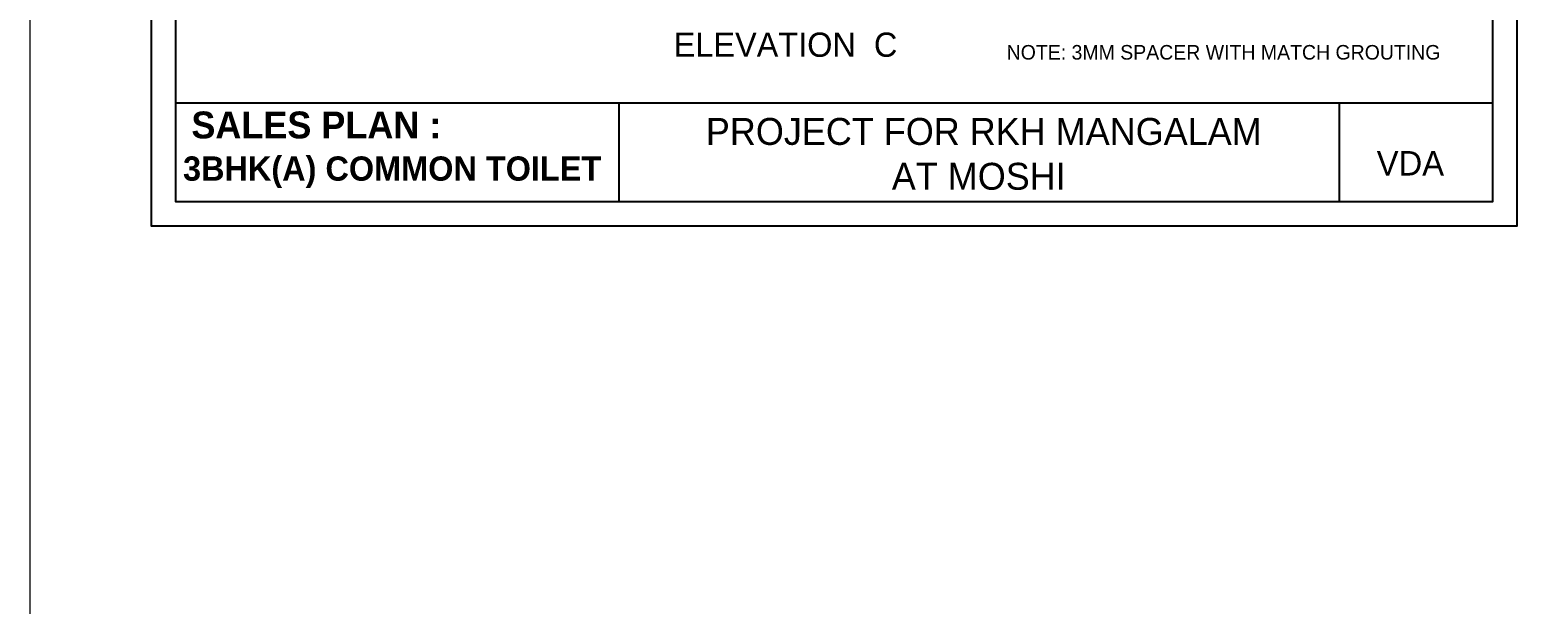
# Model space of a CAD drawing. Header units: metres. Extents: x 494 to 1845, y -666 to 1061.
# Drawn here: x 1814.2 to 1826.46, y 212.61 to 217.34 of the extents above; entities that cross this region are included whole.
import ezdxf

# ---------------------------------------------------------------- set-up
doc = ezdxf.new("R2010")
doc.units = ezdxf.units.M
doc.header["$MEASUREMENT"] = 0
doc.linetypes.add('1', pattern=[0])
for name, color, linetype, lineweight in [('01 WALL', 7, 'Continuous', 25), ('04 TEXT', 7, 'Continuous', 13), ('DIMENSION', 8, 'Continuous', 5)]:
    doc.layers.add(name, color=color, linetype=linetype, lineweight=lineweight)
doc.layers.add('SHEET', color=7, linetype='Continuous')
doc.layers.add('VDA-TEXT', color=250, linetype='1')
doc.styles.add('0.2', font='arial.ttf', dxfattribs={"height": 0.2})
doc.styles.add('NAME PLATE', font='arial.ttf')
doc.styles.get("Standard").update_dxf_attribs({"font": 'arial.ttf'})

msp = doc.modelspace()

# ---------------------------------------------------------------- linework, layer by layer
at = {"layer": '01 WALL'}
for p, q in [((1815.4002, 216.741), (1826.2591, 216.741)), ((1819.0584, 215.9259), (1819.0584, 216.741)), ((1824.9928, 216.741), (1824.9928, 215.9259))]:
    msp.add_line(p, q, dxfattribs=at)
at = {"layer": 'DIMENSION', "color": 6}
msp.add_line((1814.2002, 309.0934), (1814.2002, 141.9928), dxfattribs=at)
at = {"layer": 'SHEET'}
for points in [[(1826.4591, 231.6492), (1815.2002, 231.6492), (1815.2002, 215.7259), (1826.4591, 215.7259)], [(1826.2591, 231.4492), (1815.4002, 231.4492), (1815.4002, 215.9259), (1826.2591, 215.9259)]]:
    msp.add_lwpolyline(points, close=True, dxfattribs=at)

# ---------------------------------------------------------------- texts
at = {"layer": '04 TEXT', "attachment_point": 1}
for s, insert, char_height, width in [('{\\fCentury Gothic|b0|i0|c0|p34;\\C1; NOTE: 3MM SPACER WITH MATCH GROUTING}', (1822.2065, 217.2167), 0.12, 7.522286), ('{\\fCentury Gothic|b0|i0|c0|p34;VDA}', (1825.3009, 216.3427), 0.201817, 11.162928)]:
    msp.add_mtext(s, dxfattribs=dict(at, insert=insert, char_height=char_height, width=width))
at = {"layer": 'SHEET', "width": 5.702789, "attachment_point": 5, "style": 'NAME PLATE'}
for s, insert, char_height in [('{\\fCentury Gothic|b1|i0|c0|p34;SALES PLAN :}', (1816.5621, 216.556), 0.221775), ('{\\fCentury Gothic|b0|i0|c0|p34; PROJECT FOR RKH MANGALAM\\PAT MOSHI}', (1822.0214, 216.3179), 0.221775), ('{\\fCentury Gothic|b1|i0|c0|p34;3BHK(A) COMMON TOILET}', (1817.1867, 216.1681), 0.2)]:
    msp.add_mtext(s, dxfattribs=dict(at, insert=insert, char_height=char_height))
at = {"layer": 'VDA-TEXT', "insert": (1820.4288, 217.3194), "char_height": 0.2, "width": 2.207254, "attachment_point": 2, "style": '0.2'}
msp.add_mtext('\\pt2;{\\fCentury Gothic|b0|i0|c0|p34;ELEVATION  C}', dxfattribs=at)

doc.saveas('drawing.dxf')
